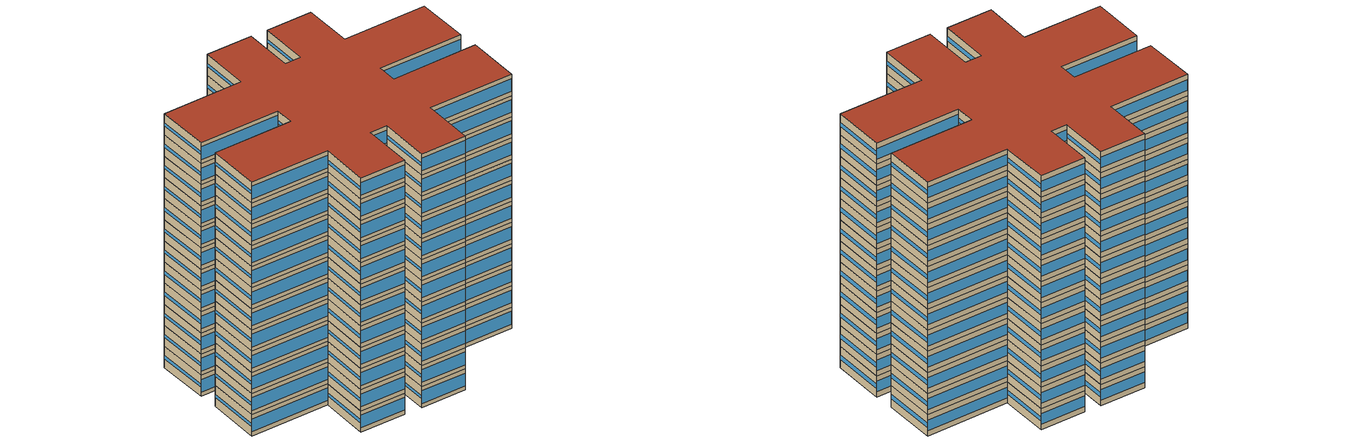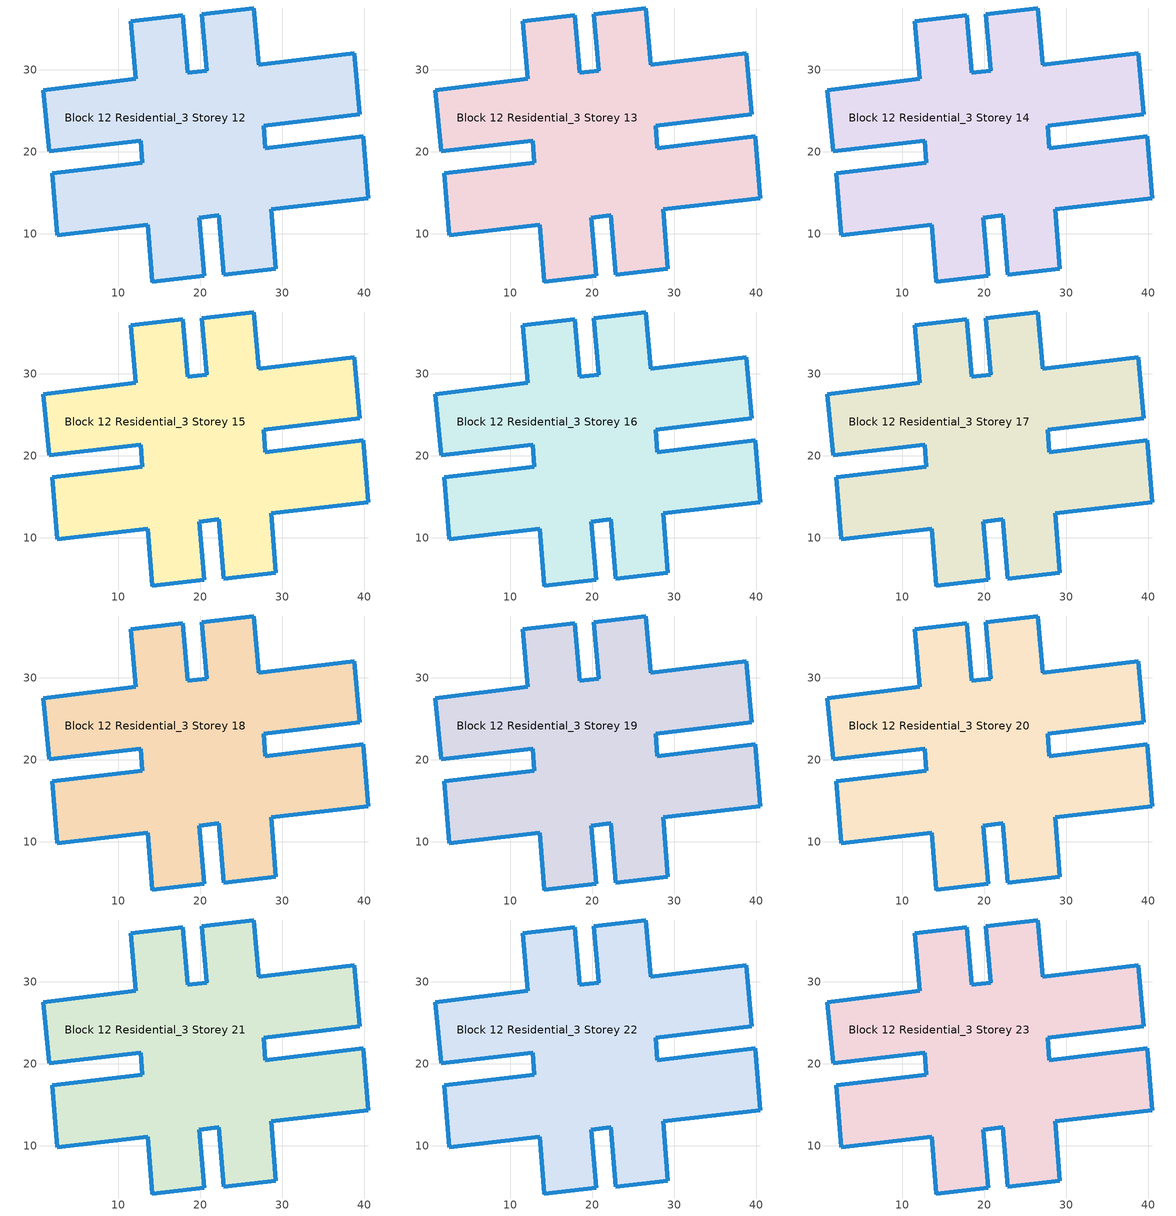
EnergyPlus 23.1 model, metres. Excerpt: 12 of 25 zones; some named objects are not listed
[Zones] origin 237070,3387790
Block 12 Residential_3 Storey 12
 floor outside (Project Floor): 38.77,32.02 39.45,24.57 27.71,23.19 27.93,20.41 39.87,21.89 40.45,14.33 28.61,12.96 29.2,5.73 22.85,5 22.26,12.23 19.85,11.95 20.45,4.84 14.1,4.1 13.59,11.11 2.53,9.82 1.94,17.38 12.91,18.67 12.69,21.33 1.53,20.05 0.84,27.5 12.11,28.89 11.51,35.9 17.86,36.63 18.46,29.63 20.77,29.9 20.17,36.8 26.52,37.53 27.12,30.63 z36
 wall outside (Project Wall): 12.11,28.89 0.84,27.5 1.53,20.05 12.69,21.33 12.91,18.67 1.94,17.38 2.53,9.82 13.59,11.11 14.1,4.1 20.45,4.84 19.85,11.95 22.26,12.23 22.85,5 29.2,5.73 28.61,12.96 40.45,14.33 39.87,21.89 27.93,20.41 27.71,23.19 39.45,24.57 38.77,32.02 27.12,30.63 26.52,37.53 20.17,36.8 20.77,29.9 18.46,29.63 17.86,36.63 11.51,35.9 12.11,28.89 z36:39
 window (Residential_north_window_construction): 12.1,28.89 0.85,27.5 / 12.91,18.67 1.95,17.38 / 39.86,21.89 27.94,20.41 / 38.76,32.01 27.13,30.64 / 26.52,37.53 20.17,36.8 / 20.77,29.9 18.46,29.63 / 17.86,36.63 11.51,35.9 z36.75:38.25
 window (Residential_west_window_construction): 0.85,27.5 1.53,20.06 / 12.69,21.33 12.91,18.67 / 1.94,17.38 2.53,9.83 / 13.59,11.1 14.1,4.11 / 22.26,12.22 22.85,5 / 20.17,36.79 20.77,29.91 / 11.51,35.89 12.11,28.9 z37.27:37.73
 window (Residential_south_window_construction): 1.53,20.05 12.69,21.33 / 2.53,9.82 13.59,11.1 / 14.1,4.1 20.44,4.84 / 19.85,11.95 22.26,12.23 / 22.85,5 29.2,5.73 / 28.62,12.96 40.44,14.33 / 27.72,23.19 39.45,24.56 z36.6:38.4
 window (Residential_east_window_construction): 20.45,4.84 19.85,11.95 / 29.2,5.74 28.61,12.95 / 40.45,14.34 39.87,21.89 / 27.93,20.41 27.71,23.19 / 39.45,24.57 38.77,32.01 / 27.12,30.64 26.52,37.52 / 18.46,29.63 17.86,36.63 z37.2:37.8
 roof outside (Project Ceiling): 40.45,14.33 39.87,21.89 27.93,20.41 27.71,23.19 39.45,24.57 38.77,32.02 27.12,30.63 26.52,37.53 20.17,36.8 20.77,29.9 18.46,29.63 17.86,36.63 11.51,35.9 12.11,28.89 0.84,27.5 1.53,20.05 12.69,21.33 12.91,18.67 1.94,17.38 2.53,9.82 13.59,11.11 14.1,4.1 20.45,4.84 19.85,11.95 22.26,12.23 22.85,5 29.2,5.73 28.61,12.96 z39
Block 12 Residential_3 Storey 13
 floor outside (Project Floor): 38.77,32.02 39.45,24.57 27.71,23.19 27.93,20.41 39.87,21.89 40.45,14.33 28.61,12.96 29.2,5.73 22.85,5 22.26,12.23 19.85,11.95 20.45,4.84 14.1,4.1 13.59,11.11 2.53,9.82 1.94,17.38 12.91,18.67 12.69,21.33 1.53,20.05 0.84,27.5 12.11,28.89 11.51,35.9 17.86,36.63 18.46,29.63 20.77,29.9 20.17,36.8 26.52,37.53 27.12,30.63 z39
 wall outside (Project Wall): 12.11,28.89 0.84,27.5 1.53,20.05 12.69,21.33 12.91,18.67 1.94,17.38 2.53,9.82 13.59,11.11 14.1,4.1 20.45,4.84 19.85,11.95 22.26,12.23 22.85,5 29.2,5.73 28.61,12.96 40.45,14.33 39.87,21.89 27.93,20.41 27.71,23.19 39.45,24.57 38.77,32.02 27.12,30.63 26.52,37.53 20.17,36.8 20.77,29.9 18.46,29.63 17.86,36.63 11.51,35.9 12.11,28.89 z39:42
 window (Residential_north_window_construction): 12.1,28.89 0.85,27.5 / 12.91,18.67 1.95,17.38 / 39.86,21.89 27.94,20.41 / 38.76,32.01 27.13,30.64 / 26.52,37.53 20.17,36.8 / 20.77,29.9 18.46,29.63 / 17.86,36.63 11.51,35.9 z39.75:41.25
 window (Residential_west_window_construction): 0.85,27.5 1.53,20.06 / 12.69,21.33 12.91,18.67 / 1.94,17.38 2.53,9.83 / 13.59,11.1 14.1,4.11 / 22.26,12.22 22.85,5 / 20.17,36.79 20.77,29.91 / 11.51,35.89 12.11,28.9 z40.27:40.73
 window (Residential_south_window_construction): 1.53,20.05 12.69,21.33 / 2.53,9.82 13.59,11.1 / 14.1,4.1 20.44,4.84 / 19.85,11.95 22.26,12.23 / 22.85,5 29.2,5.73 / 28.62,12.96 40.44,14.33 / 27.72,23.19 39.45,24.56 z39.6:41.4
 window (Residential_east_window_construction): 20.45,4.84 19.85,11.95 / 29.2,5.74 28.61,12.95 / 40.45,14.34 39.87,21.89 / 27.93,20.41 27.71,23.19 / 39.45,24.57 38.77,32.01 / 27.12,30.64 26.52,37.52 / 18.46,29.63 17.86,36.63 z40.2:40.8
 roof outside (Project Ceiling): 40.45,14.33 39.87,21.89 27.93,20.41 27.71,23.19 39.45,24.57 38.77,32.02 27.12,30.63 26.52,37.53 20.17,36.8 20.77,29.9 18.46,29.63 17.86,36.63 11.51,35.9 12.11,28.89 0.84,27.5 1.53,20.05 12.69,21.33 12.91,18.67 1.94,17.38 2.53,9.82 13.59,11.11 14.1,4.1 20.45,4.84 19.85,11.95 22.26,12.23 22.85,5 29.2,5.73 28.61,12.96 z42
Block 12 Residential_3 Storey 14
 floor outside (Project Floor): 38.77,32.02 39.45,24.57 27.71,23.19 27.93,20.41 39.87,21.89 40.45,14.33 28.61,12.96 29.2,5.73 22.85,5 22.26,12.23 19.85,11.95 20.45,4.84 14.1,4.1 13.59,11.11 2.53,9.82 1.94,17.38 12.91,18.67 12.69,21.33 1.53,20.05 0.84,27.5 12.11,28.89 11.51,35.9 17.86,36.63 18.46,29.63 20.77,29.9 20.17,36.8 26.52,37.53 27.12,30.63 z42
 wall outside (Project Wall): 12.11,28.89 0.84,27.5 1.53,20.05 12.69,21.33 12.91,18.67 1.94,17.38 2.53,9.82 13.59,11.11 14.1,4.1 20.45,4.84 19.85,11.95 22.26,12.23 22.85,5 29.2,5.73 28.61,12.96 40.45,14.33 39.87,21.89 27.93,20.41 27.71,23.19 39.45,24.57 38.77,32.02 27.12,30.63 26.52,37.53 20.17,36.8 20.77,29.9 18.46,29.63 17.86,36.63 11.51,35.9 12.11,28.89 z42:45
 window (Residential_north_window_construction): 12.1,28.89 0.85,27.5 / 12.91,18.67 1.95,17.38 / 39.86,21.89 27.94,20.41 / 38.76,32.01 27.13,30.64 / 26.52,37.53 20.17,36.8 / 20.77,29.9 18.46,29.63 / 17.86,36.63 11.51,35.9 z42.75:44.25
 window (Residential_west_window_construction): 0.85,27.5 1.53,20.06 / 12.69,21.33 12.91,18.67 / 1.94,17.38 2.53,9.83 / 13.59,11.1 14.1,4.11 / 22.26,12.22 22.85,5 / 20.17,36.79 20.77,29.91 / 11.51,35.89 12.11,28.9 z43.27:43.73
 window (Residential_south_window_construction): 1.53,20.05 12.69,21.33 / 2.53,9.82 13.59,11.1 / 14.1,4.1 20.44,4.84 / 19.85,11.95 22.26,12.23 / 22.85,5 29.2,5.73 / 28.62,12.96 40.44,14.33 / 27.72,23.19 39.45,24.56 z42.6:44.4
 window (Residential_east_window_construction): 20.45,4.84 19.85,11.95 / 29.2,5.74 28.61,12.95 / 40.45,14.34 39.87,21.89 / 27.93,20.41 27.71,23.19 / 39.45,24.57 38.77,32.01 / 27.12,30.64 26.52,37.52 / 18.46,29.63 17.86,36.63 z43.2:43.8
 roof outside (Project Ceiling): 40.45,14.33 39.87,21.89 27.93,20.41 27.71,23.19 39.45,24.57 38.77,32.02 27.12,30.63 26.52,37.53 20.17,36.8 20.77,29.9 18.46,29.63 17.86,36.63 11.51,35.9 12.11,28.89 0.84,27.5 1.53,20.05 12.69,21.33 12.91,18.67 1.94,17.38 2.53,9.82 13.59,11.11 14.1,4.1 20.45,4.84 19.85,11.95 22.26,12.23 22.85,5 29.2,5.73 28.61,12.96 z45
Block 12 Residential_3 Storey 15
 floor outside (Project Floor): 38.77,32.02 39.45,24.57 27.71,23.19 27.93,20.41 39.87,21.89 40.45,14.33 28.61,12.96 29.2,5.73 22.85,5 22.26,12.23 19.85,11.95 20.45,4.84 14.1,4.1 13.59,11.11 2.53,9.82 1.94,17.38 12.91,18.67 12.69,21.33 1.53,20.05 0.84,27.5 12.11,28.89 11.51,35.9 17.86,36.63 18.46,29.63 20.77,29.9 20.17,36.8 26.52,37.53 27.12,30.63 z45
 wall outside (Project Wall): 12.11,28.89 0.84,27.5 1.53,20.05 12.69,21.33 12.91,18.67 1.94,17.38 2.53,9.82 13.59,11.11 14.1,4.1 20.45,4.84 19.85,11.95 22.26,12.23 22.85,5 29.2,5.73 28.61,12.96 40.45,14.33 39.87,21.89 27.93,20.41 27.71,23.19 39.45,24.57 38.77,32.02 27.12,30.63 26.52,37.53 20.17,36.8 20.77,29.9 18.46,29.63 17.86,36.63 11.51,35.9 12.11,28.89 z45:48
 window (Residential_north_window_construction): 12.1,28.89 0.85,27.5 / 12.91,18.67 1.95,17.38 / 39.86,21.89 27.94,20.41 / 38.76,32.01 27.13,30.64 / 26.52,37.53 20.17,36.8 / 20.77,29.9 18.46,29.63 / 17.86,36.63 11.51,35.9 z45.75:47.25
 window (Residential_west_window_construction): 0.85,27.5 1.53,20.06 / 12.69,21.33 12.91,18.67 / 1.94,17.38 2.53,9.83 / 13.59,11.1 14.1,4.11 / 22.26,12.22 22.85,5 / 20.17,36.79 20.77,29.91 / 11.51,35.89 12.11,28.9 z46.27:46.73
 window (Residential_south_window_construction): 1.53,20.05 12.69,21.33 / 2.53,9.82 13.59,11.1 / 14.1,4.1 20.44,4.84 / 19.85,11.95 22.26,12.23 / 22.85,5 29.2,5.73 / 28.62,12.96 40.44,14.33 / 27.72,23.19 39.45,24.56 z45.6:47.4
 window (Residential_east_window_construction): 20.45,4.84 19.85,11.95 / 29.2,5.74 28.61,12.95 / 40.45,14.34 39.87,21.89 / 27.93,20.41 27.71,23.19 / 39.45,24.57 38.77,32.01 / 27.12,30.64 26.52,37.52 / 18.46,29.63 17.86,36.63 z46.2:46.8
 roof outside (Project Ceiling): 40.45,14.33 39.87,21.89 27.93,20.41 27.71,23.19 39.45,24.57 38.77,32.02 27.12,30.63 26.52,37.53 20.17,36.8 20.77,29.9 18.46,29.63 17.86,36.63 11.51,35.9 12.11,28.89 0.84,27.5 1.53,20.05 12.69,21.33 12.91,18.67 1.94,17.38 2.53,9.82 13.59,11.11 14.1,4.1 20.45,4.84 19.85,11.95 22.26,12.23 22.85,5 29.2,5.73 28.61,12.96 z48
Block 12 Residential_3 Storey 16
 floor outside (Project Floor): 38.77,32.02 39.45,24.57 27.71,23.19 27.93,20.41 39.87,21.89 40.45,14.33 28.61,12.96 29.2,5.73 22.85,5 22.26,12.23 19.85,11.95 20.45,4.84 14.1,4.1 13.59,11.11 2.53,9.82 1.94,17.38 12.91,18.67 12.69,21.33 1.53,20.05 0.84,27.5 12.11,28.89 11.51,35.9 17.86,36.63 18.46,29.63 20.77,29.9 20.17,36.8 26.52,37.53 27.12,30.63 z48
 wall outside (Project Wall): 12.11,28.89 0.84,27.5 1.53,20.05 12.69,21.33 12.91,18.67 1.94,17.38 2.53,9.82 13.59,11.11 14.1,4.1 20.45,4.84 19.85,11.95 22.26,12.23 22.85,5 29.2,5.73 28.61,12.96 40.45,14.33 39.87,21.89 27.93,20.41 27.71,23.19 39.45,24.57 38.77,32.02 27.12,30.63 26.52,37.53 20.17,36.8 20.77,29.9 18.46,29.63 17.86,36.63 11.51,35.9 12.11,28.89 z48:51
 window (Residential_north_window_construction): 12.1,28.89 0.85,27.5 / 12.91,18.67 1.95,17.38 / 39.86,21.89 27.94,20.41 / 38.76,32.01 27.13,30.64 / 26.52,37.53 20.17,36.8 / 20.77,29.9 18.46,29.63 / 17.86,36.63 11.51,35.9 z48.75:50.25
 window (Residential_west_window_construction): 0.85,27.5 1.53,20.06 / 12.69,21.33 12.91,18.67 / 1.94,17.38 2.53,9.83 / 13.59,11.1 14.1,4.11 / 22.26,12.22 22.85,5 / 20.17,36.79 20.77,29.91 / 11.51,35.89 12.11,28.9 z49.27:49.73
 window (Residential_south_window_construction): 1.53,20.05 12.69,21.33 / 2.53,9.82 13.59,11.1 / 14.1,4.1 20.44,4.84 / 19.85,11.95 22.26,12.23 / 22.85,5 29.2,5.73 / 28.62,12.96 40.44,14.33 / 27.72,23.19 39.45,24.56 z48.6:50.4
 window (Residential_east_window_construction): 20.45,4.84 19.85,11.95 / 29.2,5.74 28.61,12.95 / 40.45,14.34 39.87,21.89 / 27.93,20.41 27.71,23.19 / 39.45,24.57 38.77,32.01 / 27.12,30.64 26.52,37.52 / 18.46,29.63 17.86,36.63 z49.2:49.8
 roof outside (Project Ceiling): 40.45,14.33 39.87,21.89 27.93,20.41 27.71,23.19 39.45,24.57 38.77,32.02 27.12,30.63 26.52,37.53 20.17,36.8 20.77,29.9 18.46,29.63 17.86,36.63 11.51,35.9 12.11,28.89 0.84,27.5 1.53,20.05 12.69,21.33 12.91,18.67 1.94,17.38 2.53,9.82 13.59,11.11 14.1,4.1 20.45,4.84 19.85,11.95 22.26,12.23 22.85,5 29.2,5.73 28.61,12.96 z51
Block 12 Residential_3 Storey 17
 floor outside (Project Floor): 38.77,32.02 39.45,24.57 27.71,23.19 27.93,20.41 39.87,21.89 40.45,14.33 28.61,12.96 29.2,5.73 22.85,5 22.26,12.23 19.85,11.95 20.45,4.84 14.1,4.1 13.59,11.11 2.53,9.82 1.94,17.38 12.91,18.67 12.69,21.33 1.53,20.05 0.84,27.5 12.11,28.89 11.51,35.9 17.86,36.63 18.46,29.63 20.77,29.9 20.17,36.8 26.52,37.53 27.12,30.63 z51
 wall outside (Project Wall): 12.11,28.89 0.84,27.5 1.53,20.05 12.69,21.33 12.91,18.67 1.94,17.38 2.53,9.82 13.59,11.11 14.1,4.1 20.45,4.84 19.85,11.95 22.26,12.23 22.85,5 29.2,5.73 28.61,12.96 40.45,14.33 39.87,21.89 27.93,20.41 27.71,23.19 39.45,24.57 38.77,32.02 27.12,30.63 26.52,37.53 20.17,36.8 20.77,29.9 18.46,29.63 17.86,36.63 11.51,35.9 12.11,28.89 z51:54
 window (Residential_north_window_construction): 12.1,28.89 0.85,27.5 / 12.91,18.67 1.95,17.38 / 39.86,21.89 27.94,20.41 / 38.76,32.01 27.13,30.64 / 26.52,37.53 20.17,36.8 / 20.77,29.9 18.46,29.63 / 17.86,36.63 11.51,35.9 z51.75:53.25
 window (Residential_west_window_construction): 0.85,27.5 1.53,20.06 / 12.69,21.33 12.91,18.67 / 1.94,17.38 2.53,9.83 / 13.59,11.1 14.1,4.11 / 22.26,12.22 22.85,5 / 20.17,36.79 20.77,29.91 / 11.51,35.89 12.11,28.9 z52.27:52.73
 window (Residential_south_window_construction): 1.53,20.05 12.69,21.33 / 2.53,9.82 13.59,11.1 / 14.1,4.1 20.44,4.84 / 19.85,11.95 22.26,12.23 / 22.85,5 29.2,5.73 / 28.62,12.96 40.44,14.33 / 27.72,23.19 39.45,24.56 z51.6:53.4
 window (Residential_east_window_construction): 20.45,4.84 19.85,11.95 / 29.2,5.74 28.61,12.95 / 40.45,14.34 39.87,21.89 / 27.93,20.41 27.71,23.19 / 39.45,24.57 38.77,32.01 / 27.12,30.64 26.52,37.52 / 18.46,29.63 17.86,36.63 z52.2:52.8
 roof outside (Project Ceiling): 40.45,14.33 39.87,21.89 27.93,20.41 27.71,23.19 39.45,24.57 38.77,32.02 27.12,30.63 26.52,37.53 20.17,36.8 20.77,29.9 18.46,29.63 17.86,36.63 11.51,35.9 12.11,28.89 0.84,27.5 1.53,20.05 12.69,21.33 12.91,18.67 1.94,17.38 2.53,9.82 13.59,11.11 14.1,4.1 20.45,4.84 19.85,11.95 22.26,12.23 22.85,5 29.2,5.73 28.61,12.96 z54
Block 12 Residential_3 Storey 18
 floor outside (Project Floor): 38.77,32.02 39.45,24.57 27.71,23.19 27.93,20.41 39.87,21.89 40.45,14.33 28.61,12.96 29.2,5.73 22.85,5 22.26,12.23 19.85,11.95 20.45,4.84 14.1,4.1 13.59,11.11 2.53,9.82 1.94,17.38 12.91,18.67 12.69,21.33 1.53,20.05 0.84,27.5 12.11,28.89 11.51,35.9 17.86,36.63 18.46,29.63 20.77,29.9 20.17,36.8 26.52,37.53 27.12,30.63 z54
 wall outside (Project Wall): 12.11,28.89 0.84,27.5 1.53,20.05 12.69,21.33 12.91,18.67 1.94,17.38 2.53,9.82 13.59,11.11 14.1,4.1 20.45,4.84 19.85,11.95 22.26,12.23 22.85,5 29.2,5.73 28.61,12.96 40.45,14.33 39.87,21.89 27.93,20.41 27.71,23.19 39.45,24.57 38.77,32.02 27.12,30.63 26.52,37.53 20.17,36.8 20.77,29.9 18.46,29.63 17.86,36.63 11.51,35.9 12.11,28.89 z54:57
 window (Residential_north_window_construction): 12.1,28.89 0.85,27.5 / 12.91,18.67 1.95,17.38 / 39.86,21.89 27.94,20.41 / 38.76,32.01 27.13,30.64 / 26.52,37.53 20.17,36.8 / 20.77,29.9 18.46,29.63 / 17.86,36.63 11.51,35.9 z54.75:56.25
 window (Residential_west_window_construction): 0.85,27.5 1.53,20.06 / 12.69,21.33 12.91,18.67 / 1.94,17.38 2.53,9.83 / 13.59,11.1 14.1,4.11 / 22.26,12.22 22.85,5 / 20.17,36.79 20.77,29.91 / 11.51,35.89 12.11,28.9 z55.27:55.73
 window (Residential_south_window_construction): 1.53,20.05 12.69,21.33 / 2.53,9.82 13.59,11.1 / 14.1,4.1 20.44,4.84 / 19.85,11.95 22.26,12.23 / 22.85,5 29.2,5.73 / 28.62,12.96 40.44,14.33 / 27.72,23.19 39.45,24.56 z54.6:56.4
 window (Residential_east_window_construction): 20.45,4.84 19.85,11.95 / 29.2,5.74 28.61,12.95 / 40.45,14.34 39.87,21.89 / 27.93,20.41 27.71,23.19 / 39.45,24.57 38.77,32.01 / 27.12,30.64 26.52,37.52 / 18.46,29.63 17.86,36.63 z55.2:55.8
 roof outside (Project Ceiling): 40.45,14.33 39.87,21.89 27.93,20.41 27.71,23.19 39.45,24.57 38.77,32.02 27.12,30.63 26.52,37.53 20.17,36.8 20.77,29.9 18.46,29.63 17.86,36.63 11.51,35.9 12.11,28.89 0.84,27.5 1.53,20.05 12.69,21.33 12.91,18.67 1.94,17.38 2.53,9.82 13.59,11.11 14.1,4.1 20.45,4.84 19.85,11.95 22.26,12.23 22.85,5 29.2,5.73 28.61,12.96 z57
Block 12 Residential_3 Storey 19
 floor outside (Project Floor): 38.77,32.02 39.45,24.57 27.71,23.19 27.93,20.41 39.87,21.89 40.45,14.33 28.61,12.96 29.2,5.73 22.85,5 22.26,12.23 19.85,11.95 20.45,4.84 14.1,4.1 13.59,11.11 2.53,9.82 1.94,17.38 12.91,18.67 12.69,21.33 1.53,20.05 0.84,27.5 12.11,28.89 11.51,35.9 17.86,36.63 18.46,29.63 20.77,29.9 20.17,36.8 26.52,37.53 27.12,30.63 z57
 wall outside (Project Wall): 12.11,28.89 0.84,27.5 1.53,20.05 12.69,21.33 12.91,18.67 1.94,17.38 2.53,9.82 13.59,11.11 14.1,4.1 20.45,4.84 19.85,11.95 22.26,12.23 22.85,5 29.2,5.73 28.61,12.96 40.45,14.33 39.87,21.89 27.93,20.41 27.71,23.19 39.45,24.57 38.77,32.02 27.12,30.63 26.52,37.53 20.17,36.8 20.77,29.9 18.46,29.63 17.86,36.63 11.51,35.9 12.11,28.89 z57:60
 window (Residential_north_window_construction): 12.1,28.89 0.85,27.5 / 12.91,18.67 1.95,17.38 / 39.86,21.89 27.94,20.41 / 38.76,32.01 27.13,30.64 / 26.52,37.53 20.17,36.8 / 20.77,29.9 18.46,29.63 / 17.86,36.63 11.51,35.9 z57.75:59.25
 window (Residential_west_window_construction): 0.85,27.5 1.53,20.06 / 12.69,21.33 12.91,18.67 / 1.94,17.38 2.53,9.83 / 13.59,11.1 14.1,4.11 / 22.26,12.22 22.85,5 / 20.17,36.79 20.77,29.91 / 11.51,35.89 12.11,28.9 z58.27:58.73
 window (Residential_south_window_construction): 1.53,20.05 12.69,21.33 / 2.53,9.82 13.59,11.1 / 14.1,4.1 20.44,4.84 / 19.85,11.95 22.26,12.23 / 22.85,5 29.2,5.73 / 28.62,12.96 40.44,14.33 / 27.72,23.19 39.45,24.56 z57.6:59.4
 window (Residential_east_window_construction): 20.45,4.84 19.85,11.95 / 29.2,5.74 28.61,12.95 / 40.45,14.34 39.87,21.89 / 27.93,20.41 27.71,23.19 / 39.45,24.57 38.77,32.01 / 27.12,30.64 26.52,37.52 / 18.46,29.63 17.86,36.63 z58.2:58.8
 roof outside (Project Ceiling): 40.45,14.33 39.87,21.89 27.93,20.41 27.71,23.19 39.45,24.57 38.77,32.02 27.12,30.63 26.52,37.53 20.17,36.8 20.77,29.9 18.46,29.63 17.86,36.63 11.51,35.9 12.11,28.89 0.84,27.5 1.53,20.05 12.69,21.33 12.91,18.67 1.94,17.38 2.53,9.82 13.59,11.11 14.1,4.1 20.45,4.84 19.85,11.95 22.26,12.23 22.85,5 29.2,5.73 28.61,12.96 z60
Block 12 Residential_3 Storey 20
 floor outside (Project Floor): 38.77,32.02 39.45,24.57 27.71,23.19 27.93,20.41 39.87,21.89 40.45,14.33 28.61,12.96 29.2,5.73 22.85,5 22.26,12.23 19.85,11.95 20.45,4.84 14.1,4.1 13.59,11.11 2.53,9.82 1.94,17.38 12.91,18.67 12.69,21.33 1.53,20.05 0.84,27.5 12.11,28.89 11.51,35.9 17.86,36.63 18.46,29.63 20.77,29.9 20.17,36.8 26.52,37.53 27.12,30.63 z60
 wall outside (Project Wall): 12.11,28.89 0.84,27.5 1.53,20.05 12.69,21.33 12.91,18.67 1.94,17.38 2.53,9.82 13.59,11.11 14.1,4.1 20.45,4.84 19.85,11.95 22.26,12.23 22.85,5 29.2,5.73 28.61,12.96 40.45,14.33 39.87,21.89 27.93,20.41 27.71,23.19 39.45,24.57 38.77,32.02 27.12,30.63 26.52,37.53 20.17,36.8 20.77,29.9 18.46,29.63 17.86,36.63 11.51,35.9 12.11,28.89 z60:63
 window (Residential_north_window_construction): 12.1,28.89 0.85,27.5 / 12.91,18.67 1.95,17.38 / 39.86,21.89 27.94,20.41 / 38.76,32.01 27.13,30.64 / 26.52,37.53 20.17,36.8 / 20.77,29.9 18.46,29.63 / 17.86,36.63 11.51,35.9 z60.75:62.25
 window (Residential_west_window_construction): 0.85,27.5 1.53,20.06 / 12.69,21.33 12.91,18.67 / 1.94,17.38 2.53,9.83 / 13.59,11.1 14.1,4.11 / 22.26,12.22 22.85,5 / 20.17,36.79 20.77,29.91 / 11.51,35.89 12.11,28.9 z61.27:61.73
 window (Residential_south_window_construction): 1.53,20.05 12.69,21.33 / 2.53,9.82 13.59,11.1 / 14.1,4.1 20.44,4.84 / 19.85,11.95 22.26,12.23 / 22.85,5 29.2,5.73 / 28.62,12.96 40.44,14.33 / 27.72,23.19 39.45,24.56 z60.6:62.4
 window (Residential_east_window_construction): 20.45,4.84 19.85,11.95 / 29.2,5.74 28.61,12.95 / 40.45,14.34 39.87,21.89 / 27.93,20.41 27.71,23.19 / 39.45,24.57 38.77,32.01 / 27.12,30.64 26.52,37.52 / 18.46,29.63 17.86,36.63 z61.2:61.8
 roof outside (Project Ceiling): 40.45,14.33 39.87,21.89 27.93,20.41 27.71,23.19 39.45,24.57 38.77,32.02 27.12,30.63 26.52,37.53 20.17,36.8 20.77,29.9 18.46,29.63 17.86,36.63 11.51,35.9 12.11,28.89 0.84,27.5 1.53,20.05 12.69,21.33 12.91,18.67 1.94,17.38 2.53,9.82 13.59,11.11 14.1,4.1 20.45,4.84 19.85,11.95 22.26,12.23 22.85,5 29.2,5.73 28.61,12.96 z63
Block 12 Residential_3 Storey 21
 floor outside (Project Floor): 38.77,32.02 39.45,24.57 27.71,23.19 27.93,20.41 39.87,21.89 40.45,14.33 28.61,12.96 29.2,5.73 22.85,5 22.26,12.23 19.85,11.95 20.45,4.84 14.1,4.1 13.59,11.11 2.53,9.82 1.94,17.38 12.91,18.67 12.69,21.33 1.53,20.05 0.84,27.5 12.11,28.89 11.51,35.9 17.86,36.63 18.46,29.63 20.77,29.9 20.17,36.8 26.52,37.53 27.12,30.63 z63
 wall outside (Project Wall): 12.11,28.89 0.84,27.5 1.53,20.05 12.69,21.33 12.91,18.67 1.94,17.38 2.53,9.82 13.59,11.11 14.1,4.1 20.45,4.84 19.85,11.95 22.26,12.23 22.85,5 29.2,5.73 28.61,12.96 40.45,14.33 39.87,21.89 27.93,20.41 27.71,23.19 39.45,24.57 38.77,32.02 27.12,30.63 26.52,37.53 20.17,36.8 20.77,29.9 18.46,29.63 17.86,36.63 11.51,35.9 12.11,28.89 z63:66
 window (Residential_north_window_construction): 12.1,28.89 0.85,27.5 / 12.91,18.67 1.95,17.38 / 39.86,21.89 27.94,20.41 / 38.76,32.01 27.13,30.64 / 26.52,37.53 20.17,36.8 / 20.77,29.9 18.46,29.63 / 17.86,36.63 11.51,35.9 z63.75:65.25
 window (Residential_west_window_construction): 0.85,27.5 1.53,20.06 / 12.69,21.33 12.91,18.67 / 1.94,17.38 2.53,9.83 / 13.59,11.1 14.1,4.11 / 22.26,12.22 22.85,5 / 20.17,36.79 20.77,29.91 / 11.51,35.89 12.11,28.9 z64.28:64.72
 window (Residential_south_window_construction): 1.53,20.05 12.69,21.33 / 2.53,9.82 13.59,11.1 / 14.1,4.1 20.44,4.84 / 19.85,11.95 22.26,12.23 / 22.85,5 29.2,5.73 / 28.62,12.96 40.44,14.33 / 27.72,23.19 39.45,24.56 z63.6:65.4
 window (Residential_east_window_construction): 20.45,4.84 19.85,11.95 / 29.2,5.74 28.61,12.95 / 40.45,14.34 39.87,21.89 / 27.93,20.41 27.71,23.19 / 39.45,24.57 38.77,32.01 / 27.12,30.64 26.52,37.52 / 18.46,29.63 17.86,36.63 z64.2:64.8
 roof outside (Project Ceiling): 40.45,14.33 39.87,21.89 27.93,20.41 27.71,23.19 39.45,24.57 38.77,32.02 27.12,30.63 26.52,37.53 20.17,36.8 20.77,29.9 18.46,29.63 17.86,36.63 11.51,35.9 12.11,28.89 0.84,27.5 1.53,20.05 12.69,21.33 12.91,18.67 1.94,17.38 2.53,9.82 13.59,11.11 14.1,4.1 20.45,4.84 19.85,11.95 22.26,12.23 22.85,5 29.2,5.73 28.61,12.96 z66
Block 12 Residential_3 Storey 22
 floor outside (Project Floor): 38.77,32.02 39.45,24.57 27.71,23.19 27.93,20.41 39.87,21.89 40.45,14.33 28.61,12.96 29.2,5.73 22.85,5 22.26,12.23 19.85,11.95 20.45,4.84 14.1,4.1 13.59,11.11 2.53,9.82 1.94,17.38 12.91,18.67 12.69,21.33 1.53,20.05 0.84,27.5 12.11,28.89 11.51,35.9 17.86,36.63 18.46,29.63 20.77,29.9 20.17,36.8 26.52,37.53 27.12,30.63 z66
 wall outside (Project Wall): 12.11,28.89 0.84,27.5 1.53,20.05 12.69,21.33 12.91,18.67 1.94,17.38 2.53,9.82 13.59,11.11 14.1,4.1 20.45,4.84 19.85,11.95 22.26,12.23 22.85,5 29.2,5.73 28.61,12.96 40.45,14.33 39.87,21.89 27.93,20.41 27.71,23.19 39.45,24.57 38.77,32.02 27.12,30.63 26.52,37.53 20.17,36.8 20.77,29.9 18.46,29.63 17.86,36.63 11.51,35.9 12.11,28.89 z66:69
 window (Residential_north_window_construction): 12.1,28.89 0.85,27.5 / 12.91,18.67 1.95,17.38 / 39.86,21.89 27.94,20.41 / 38.76,32.01 27.13,30.64 / 26.52,37.53 20.17,36.8 / 20.77,29.9 18.46,29.63 / 17.86,36.63 11.51,35.9 z66.75:68.25
 window (Residential_west_window_construction): 0.85,27.5 1.53,20.06 / 12.69,21.33 12.91,18.67 / 1.94,17.38 2.53,9.83 / 13.59,11.1 14.1,4.11 / 22.26,12.22 22.85,5 / 20.17,36.79 20.77,29.91 / 11.51,35.89 12.11,28.9 z67.28:67.72
 window (Residential_south_window_construction): 1.53,20.05 12.69,21.33 / 2.53,9.82 13.59,11.1 / 14.1,4.1 20.44,4.84 / 19.85,11.95 22.26,12.23 / 22.85,5 29.2,5.73 / 28.62,12.96 40.44,14.33 / 27.72,23.19 39.45,24.56 z66.6:68.4
 window (Residential_east_window_construction): 20.45,4.84 19.85,11.95 / 29.2,5.74 28.61,12.95 / 40.45,14.34 39.87,21.89 / 27.93,20.41 27.71,23.19 / 39.45,24.57 38.77,32.01 / 27.12,30.64 26.52,37.52 / 18.46,29.63 17.86,36.63 z67.2:67.8
 roof outside (Project Ceiling): 40.45,14.33 39.87,21.89 27.93,20.41 27.71,23.19 39.45,24.57 38.77,32.02 27.12,30.63 26.52,37.53 20.17,36.8 20.77,29.9 18.46,29.63 17.86,36.63 11.51,35.9 12.11,28.89 0.84,27.5 1.53,20.05 12.69,21.33 12.91,18.67 1.94,17.38 2.53,9.82 13.59,11.11 14.1,4.1 20.45,4.84 19.85,11.95 22.26,12.23 22.85,5 29.2,5.73 28.61,12.96 z69
Block 12 Residential_3 Storey 23
 floor outside (Project Floor): 38.77,32.02 39.45,24.57 27.71,23.19 27.93,20.41 39.87,21.89 40.45,14.33 28.61,12.96 29.2,5.73 22.85,5 22.26,12.23 19.85,11.95 20.45,4.84 14.1,4.1 13.59,11.11 2.53,9.82 1.94,17.38 12.91,18.67 12.69,21.33 1.53,20.05 0.84,27.5 12.11,28.89 11.51,35.9 17.86,36.63 18.46,29.63 20.77,29.9 20.17,36.8 26.52,37.53 27.12,30.63 z69
 wall outside (Project Wall): 12.11,28.89 0.84,27.5 1.53,20.05 12.69,21.33 12.91,18.67 1.94,17.38 2.53,9.82 13.59,11.11 14.1,4.1 20.45,4.84 19.85,11.95 22.26,12.23 22.85,5 29.2,5.73 28.61,12.96 40.45,14.33 39.87,21.89 27.93,20.41 27.71,23.19 39.45,24.57 38.77,32.02 27.12,30.63 26.52,37.53 20.17,36.8 20.77,29.9 18.46,29.63 17.86,36.63 11.51,35.9 12.11,28.89 z69:72
 window (Residential_north_window_construction): 12.1,28.89 0.85,27.5 / 12.91,18.67 1.95,17.38 / 39.86,21.89 27.94,20.41 / 38.76,32.01 27.13,30.64 / 26.52,37.53 20.17,36.8 / 20.77,29.9 18.46,29.63 / 17.86,36.63 11.51,35.9 z69.75:71.25
 window (Residential_west_window_construction): 0.85,27.5 1.53,20.06 / 12.69,21.33 12.91,18.67 / 1.94,17.38 2.53,9.83 / 13.59,11.1 14.1,4.11 / 22.26,12.22 22.85,5 / 20.17,36.79 20.77,29.91 / 11.51,35.89 12.11,28.9 z70.28:70.72
 window (Residential_south_window_construction): 1.53,20.05 12.69,21.33 / 2.53,9.82 13.59,11.1 / 14.1,4.1 20.44,4.84 / 19.85,11.95 22.26,12.23 / 22.85,5 29.2,5.73 / 28.62,12.96 40.44,14.33 / 27.72,23.19 39.45,24.56 z69.6:71.4
 window (Residential_east_window_construction): 20.45,4.84 19.85,11.95 / 29.2,5.74 28.61,12.95 / 40.45,14.34 39.87,21.89 / 27.93,20.41 27.71,23.19 / 39.45,24.57 38.77,32.01 / 27.12,30.64 26.52,37.52 / 18.46,29.63 17.86,36.63 z70.2:70.8
 roof outside (Project Ceiling): 40.45,14.33 39.87,21.89 27.93,20.41 27.71,23.19 39.45,24.57 38.77,32.02 27.12,30.63 26.52,37.53 20.17,36.8 20.77,29.9 18.46,29.63 17.86,36.63 11.51,35.9 12.11,28.89 0.84,27.5 1.53,20.05 12.69,21.33 12.91,18.67 1.94,17.38 2.53,9.82 13.59,11.11 14.1,4.1 20.45,4.84 19.85,11.95 22.26,12.23 22.85,5 29.2,5.73 28.61,12.96 z72
[Building]
Building_1: North Axis=0; Terrain=City; Loads Convergence Tolerance Value=0.04; Temperature Convergence Tolerance Value=0.4; Solar Distribution=FullExterior; Maximum Number of Warmup Days=25; Minimum Number of Warmup Days=6
[Site:Location]
CHN Design_Conditions: Latitude=30; Longitude=114; Time Zone=8; Elevation=12
[SIZINGPERIOD:DESIGNDAY] Day of Month=21; DryBulb Temperature Range Modifier Type=DefaultMultipliers; Humidity Condition Type=Wetbulb; Barometric Pressure=101181; Rain Indicator=No; Snow Indicator=No; Daylight Saving Time Indicator=No; Sky Clearness=0; Begin Environment Reset Mode=FullResetAtBeginEnvironment
Name | Month | Day Type | Maximum DryBulb Temperature | Daily DryBulb Temperature Range | Wetbulb or DewPoint at Maximum DryBulb | Wind Speed | Wind Direction | Solar Model Indicator | ASHRAE Clear Sky Optical Depth for Beam Irradiance taub | ASHRAE Clear Sky Optical Depth for Diffuse Irradiance taud
Ann Htg 99.6% Condns DB | 1 | WinterDesignDay | -10 | 0 | -4.8 | 1 | 340 | ASHRAEClearSky | 0 | 0
Ann Clg .4% Condns DB=>MWB | 7 | SummerDesignDay | 40 | 6.6 | 27.1 | 3.5 | 220 | ASHRAETau | 0.781 | 1.413
[MATERIAL]
DefaultMaterial: Roughness=Rough; Thickness=0.1; Conductivity=0.1; Density=1000; Specific Heat=1000; Thermal Absorptance=0.9; Solar Absorptance=0.7; Visible Absorptance=0.7
[WINDOWMATERIAL:SIMPLEGLAZINGSYSTEM] UFactor=1.5; Solar Heat Gain Coefficient=0.4; Visible Transmittance=0.6
Residential_east_window; Residential_south_window; Residential_west_window; Residential_north_window
[CONSTRUCTION]
Project Wall; Project Floor; Project Ceiling: DefaultMaterial
Residential_east_window_construction: Residential_east_window
Residential_south_window_construction: Residential_south_window
Residential_west_window_construction: Residential_west_window
Residential_north_window_construction: Residential_north_window
[SPACE] Ceiling Height=autocalculate; Volume=autocalculate; Floor Area=autocalculate; Space Type=Residential
Name | Zone
Block 12 Residential_3 Storey 12_space | Block 12 Residential_3 Storey 12
Block 12 Residential_3 Storey 13_space | Block 12 Residential_3 Storey 13
Block 12 Residential_3 Storey 14_space | Block 12 Residential_3 Storey 14
Block 12 Residential_3 Storey 15_space | Block 12 Residential_3 Storey 15
Block 12 Residential_3 Storey 16_space | Block 12 Residential_3 Storey 16
Block 12 Residential_3 Storey 17_space | Block 12 Residential_3 Storey 17
Block 12 Residential_3 Storey 18_space | Block 12 Residential_3 Storey 18
Block 12 Residential_3 Storey 19_space | Block 12 Residential_3 Storey 19
Block 12 Residential_3 Storey 20_space | Block 12 Residential_3 Storey 20
Block 12 Residential_3 Storey 21_space | Block 12 Residential_3 Storey 21
Block 12 Residential_3 Storey 22_space | Block 12 Residential_3 Storey 22
Block 12 Residential_3 Storey 23_space | Block 12 Residential_3 Storey 23
[SPACELIST]
Residential: Block 12 Residential_3 Storey 0_space, Block 12 Residential_3 Storey 1_space, Block 12 Residential_3 Storey 2_space, Block 12 Residential_3 Storey 3_space, Block 12 Residential_3 Storey 4_space, Block 12 Residential_3 Storey 5_space, Block 12 Residential_3 Storey 6_space, Block 12 Residential_3 Storey 7_space, Block 12 Residential_3 Storey 8_space, Block 12 Residential_3 Storey 9_space, Block 12 Residential_3 Storey 10_space, Block 12 Residential_3 Storey 11_space, Block 12 Residential_3 Storey 12_space, Block 12 Residential_3 Storey 13_space, Block 12 Residential_3 Storey 14_space, Block 12 Residential_3 Storey 15_space, Block 12 Residential_3 Storey 16_space, Block 12 Residential_3 Storey 17_space, Block 12 Residential_3 Storey 18_space, Block 12 Residential_3 Storey 19_space, Block 12 Residential_3 Storey 20_space, Block 12 Residential_3 Storey 21_space, Block 12 Residential_3 Storey 22_space, Block 12 Residential_3 Storey 23_space, Block 12 Residential_3 Storey 24_space
[ZONE] Type=1; Multiplier=1; Ceiling Height=autocalculate; Volume=autocalculate; Floor Area=autocalculate; Part of Total Floor Area=Yes
Block 12 Residential_3 Storey 12; Block 12 Residential_3 Storey 13; Block 12 Residential_3 Storey 14; Block 12 Residential_3 Storey 15; Block 12 Residential_3 Storey 16; Block 12 Residential_3 Storey 17; Block 12 Residential_3 Storey 18; Block 12 Residential_3 Storey 19; Block 12 Residential_3 Storey 20; Block 12 Residential_3 Storey 21; Block 12 Residential_3 Storey 22; Block 12 Residential_3 Storey 23
[PEOPLE]
People_for_residential: Zone or ZoneList or Space or SpaceList=Residential; Number of People Schedule=SeasonalSchedule_Schedule_residential_people; Number of People Calculation Method=People/Area; People per Floor Area=0.04; Fraction Radiant=0.3; Sensible Heat Fraction=autocalculate; Activity Level Schedule=SeasonalSchedule_Schedule_residential_activity; Carbon Dioxide Generation Rate=3.82e-08; Enable ASHRAE 55 Comfort Warnings=No; Mean Radiant Temperature Calculation Type=ZoneAveraged; Clothing Insulation Calculation Method=ClothingInsulationSchedule; Cold Stress Temperature Threshold=15.56; Heat Stress Temperature Threshold=30
[LIGHTS]
Light_for_residential: Zone or ZoneList or Space or SpaceList=Residential; Schedule=SeasonalSchedule_residential_lighting; Design Level Calculation Method=Watts/Area; Watts per Zone Floor Area=5; Return Air Fraction=0; Fraction Radiant=0.32; Fraction Visible=0.25; Fraction Replaceable=1; EndUse Subcategory=General; Return Air Fraction Calculated from Plenum Temperature=No; Return Air Fraction Function of Plenum Temperature Coefficient 1=0; Return Air Fraction Function of Plenum Temperature Coefficient 2=0
[ELECTRICEQUIPMENT]
Equipment_for_residential: Zone or ZoneList or Space or SpaceList=Residential; Schedule=SeasonalSchedule_Schedule_residential_equipment; Design Level Calculation Method=Watts/Area; Watts per Zone Floor Area=3.8; Fraction Latent=0; Fraction Radiant=0; Fraction Lost=0; EndUse Subcategory=Electric Equipment
[DAYLIGHTING:CONTROLS] Illuminance Setpoint at Reference Point 1=300
Name | Zone or Space | Glare Calculation Daylighting Reference Point | Daylighting Reference Point 1
Dlight_Block 12 Residential_3 Storey 12 | Block 12 Residential_3 Storey 12 | Rpoint_Block 12 Residential_3 Storey 12 | Rpoint_Block 12 Residential_3 Storey 12
Dlight_Block 12 Residential_3 Storey 13 | Block 12 Residential_3 Storey 13 | Rpoint_Block 12 Residential_3 Storey 13 | Rpoint_Block 12 Residential_3 Storey 13
Dlight_Block 12 Residential_3 Storey 14 | Block 12 Residential_3 Storey 14 | Rpoint_Block 12 Residential_3 Storey 14 | Rpoint_Block 12 Residential_3 Storey 14
Dlight_Block 12 Residential_3 Storey 15 | Block 12 Residential_3 Storey 15 | Rpoint_Block 12 Residential_3 Storey 15 | Rpoint_Block 12 Residential_3 Storey 15
Dlight_Block 12 Residential_3 Storey 16 | Block 12 Residential_3 Storey 16 | Rpoint_Block 12 Residential_3 Storey 16 | Rpoint_Block 12 Residential_3 Storey 16
Dlight_Block 12 Residential_3 Storey 17 | Block 12 Residential_3 Storey 17 | Rpoint_Block 12 Residential_3 Storey 17 | Rpoint_Block 12 Residential_3 Storey 17
Dlight_Block 12 Residential_3 Storey 18 | Block 12 Residential_3 Storey 18 | Rpoint_Block 12 Residential_3 Storey 18 | Rpoint_Block 12 Residential_3 Storey 18
Dlight_Block 12 Residential_3 Storey 19 | Block 12 Residential_3 Storey 19 | Rpoint_Block 12 Residential_3 Storey 19 | Rpoint_Block 12 Residential_3 Storey 19
Dlight_Block 12 Residential_3 Storey 20 | Block 12 Residential_3 Storey 20 | Rpoint_Block 12 Residential_3 Storey 20 | Rpoint_Block 12 Residential_3 Storey 20
Dlight_Block 12 Residential_3 Storey 21 | Block 12 Residential_3 Storey 21 | Rpoint_Block 12 Residential_3 Storey 21 | Rpoint_Block 12 Residential_3 Storey 21
Dlight_Block 12 Residential_3 Storey 22 | Block 12 Residential_3 Storey 22 | Rpoint_Block 12 Residential_3 Storey 22 | Rpoint_Block 12 Residential_3 Storey 22
Dlight_Block 12 Residential_3 Storey 23 | Block 12 Residential_3 Storey 23 | Rpoint_Block 12 Residential_3 Storey 23 | Rpoint_Block 12 Residential_3 Storey 23
[HVACTEMPLATE:ZONE:IDEALLOADSAIRSYSTEM] Template Thermostat=Thermostat_for_residential; Maximum Heating Supply Air Temperature=50; Minimum Cooling Supply Air Temperature=13; Maximum Heating Supply Air Humidity Ratio=0.0156; Minimum Cooling Supply Air Humidity Ratio=0.0077; Heating Limit=NoLimit; Cooling Limit=NoLimit; Dehumidification Control Type=ConstantSensibleHeatRatio; Cooling Sensible Heat Ratio=0.7; Dehumidification Setpoint=60; Humidification Control Type=None; Humidification Setpoint=30; Outdoor Air Method=DetailedSpecification; Outdoor Air Flow Rate per Person=0.00944; Outdoor Air Flow Rate per Zone Floor Area=0; Outdoor Air Flow Rate per Zone=0; Design Specification Outdoor Air Object=Ventilation_for_residential; Demand Controlled Ventilation Type=None; Outdoor Air Economizer Type=NoEconomizer; Heat Recovery Type=None; Sensible Heat Recovery Effectiveness=0.7; Latent Heat Recovery Effectiveness=0.65
Block 12 Residential_3 Storey 12; Block 12 Residential_3 Storey 13; Block 12 Residential_3 Storey 14; Block 12 Residential_3 Storey 15; Block 12 Residential_3 Storey 16; Block 12 Residential_3 Storey 17; Block 12 Residential_3 Storey 18; Block 12 Residential_3 Storey 19; Block 12 Residential_3 Storey 20; Block 12 Residential_3 Storey 21; Block 12 Residential_3 Storey 22; Block 12 Residential_3 Storey 23
[DESIGNSPECIFICATION:OUTDOORAIR]
Ventilation_for_residential: Outdoor Air Method=Flow/Person; Outdoor Air Flow per Person=0.00833333; Outdoor Air Flow per Zone Floor Area=0; Outdoor Air Flow per Zone=0; Outdoor Air Flow Air Changes per Hour=0
[SCHEDULE:DAY:HOURLY]
Schedule_residential_lighting_weekday_hourly; Schedule_residential_lighting_holiday_hourly: 0.1, 0.1, 0.1, 0.1, 0.1, 0.8, 0.5, 0, 0, 0, 0, 0, 0, 0, 0, 0, 0, 0, 1, 1, 1, 1, 0.1, 0.1
Schedule_residential_equipment_weekday_hourly: 0.2, 0.2, 0.2, 0.2, 0.2, 0.2, 0.8, 0.8, 0.6, 0.6, 0.8, 0.8, 0.8, 0.5, 0.5, 0.5, 0.6, 0.9, 0.9, 0.9, 0.9, 0.9, 0.2, 0.2
Schedule_residential_equipment_holiday_hourly: 0.2, 0.2, 0.2, 0.2, 0.2, 0.2, 0.75, 1, 0.5, 0.3, 0.5, 0.8, 0.5, 0.25, 0.25, 0.25, 0.25, 0.5, 0.9, 0.8, 0.75, 0.5, 0.2, 0.2
Schedule_residential_people_weekday_hourly: 1, 1, 1, 1, 1, 1, 0.5, 0.5, 0, 0, 0, 0, 0, 0, 0, 0, 0, 0, 0, 0, 0.5, 1, 1, 1
Schedule_residential_people_holiday_hourly: 0.5, 0.5, 0.5, 0.5, 0.5, 0.5, 0.5, 0.5, 0.5, 0.5, 0.5, 0.5, 0.5, 0.5, 0.5, 0.5, 0.5, 0.5, 0.5, 0.5, 0.5, 0.5, 0.5, 0.5
Schedule_residential_activity_weekday_hourly; Schedule_residential_activity_holiday_hourly: 108, 108, 108, 108, 108, 108, 108, 108, 108, 108, 108, 108, 108, 108, 108, 108, 108, 108, 108, 108, 108, 108, 108, 108
[SCHEDULE:WEEK:DAILY]
Schedule_residential_lighting_weekly: Schedule_residential_lighting_holiday_hourly, Schedule_residential_lighting_weekday_hourly, Schedule_residential_lighting_weekday_hourly, Schedule_residential_lighting_weekday_hourly, Schedule_residential_lighting_weekday_hourly, Schedule_residential_lighting_weekday_hourly, Schedule_residential_lighting_holiday_hourly, Schedule_residential_lighting_holiday_hourly, Schedule_residential_lighting_weekday_hourly, Schedule_residential_lighting_weekday_hourly, Schedule_residential_lighting_holiday_hourly, Schedule_residential_lighting_holiday_hourly
Schedule_residential_equipment_weekly: Schedule_residential_equipment_holiday_hourly, Schedule_residential_equipment_weekday_hourly, Schedule_residential_equipment_weekday_hourly, Schedule_residential_equipment_weekday_hourly, Schedule_residential_equipment_weekday_hourly, Schedule_residential_equipment_weekday_hourly, Schedule_residential_equipment_holiday_hourly, Schedule_residential_equipment_holiday_hourly, Schedule_residential_equipment_weekday_hourly, Schedule_residential_equipment_weekday_hourly, Schedule_residential_equipment_holiday_hourly, Schedule_residential_equipment_holiday_hourly
Schedule_residential_people_weekly: Schedule_residential_people_holiday_hourly, Schedule_residential_people_weekday_hourly, Schedule_residential_people_weekday_hourly, Schedule_residential_people_weekday_hourly, Schedule_residential_people_weekday_hourly, Schedule_residential_people_weekday_hourly, Schedule_residential_people_holiday_hourly, Schedule_residential_people_holiday_hourly, Schedule_residential_people_weekday_hourly, Schedule_residential_people_weekday_hourly, Schedule_residential_people_holiday_hourly, Schedule_residential_people_holiday_hourly
Schedule_residential_activity_weekly: Schedule_residential_activity_holiday_hourly, Schedule_residential_activity_weekday_hourly, Schedule_residential_activity_weekday_hourly, Schedule_residential_activity_weekday_hourly, Schedule_residential_activity_weekday_hourly, Schedule_residential_activity_weekday_hourly, Schedule_residential_activity_holiday_hourly, Schedule_residential_activity_holiday_hourly, Schedule_residential_activity_weekday_hourly, Schedule_residential_activity_weekday_hourly, Schedule_residential_activity_holiday_hourly, Schedule_residential_activity_holiday_hourly
[SCHEDULE:YEAR]
SeasonalSchedule_residential_lighting: Schedule_residential_lighting_weekly, 1, 1, 12, 31
SeasonalSchedule_Schedule_residential_equipment: Schedule_residential_equipment_weekly, 1, 1, 12, 31
SeasonalSchedule_Schedule_residential_people: Schedule_residential_people_weekly, 1, 1, 12, 31
SeasonalSchedule_Schedule_residential_activity: Schedule_residential_activity_weekly, 1, 1, 12, 31
